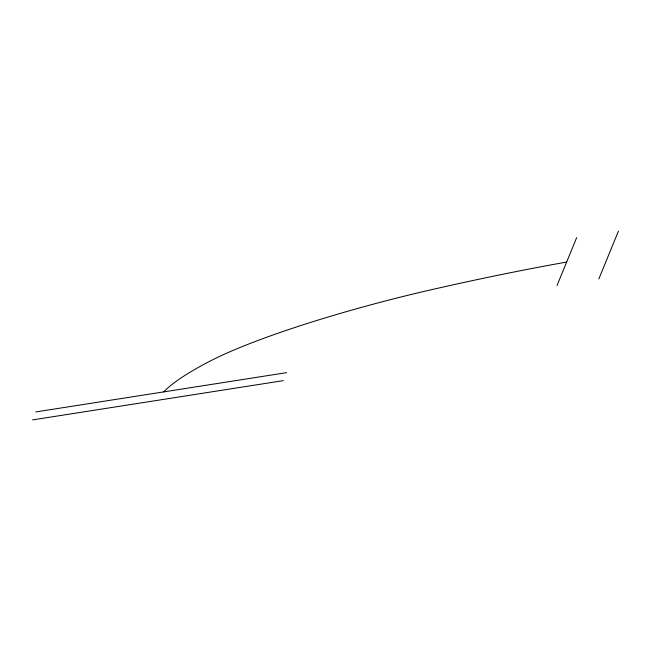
<?xml version="1.0" encoding="UTF-8"?>
<svg xmlns="http://www.w3.org/2000/svg" width="651" height="651" viewBox="0 0 651 651"><rect width="100%" height="100%" fill="white"/><g stroke="black" fill="none" stroke-linecap="round" stroke-linejoin="round"><path stroke-width="0.98" d="M557.036 285.504L576.648 237.639M598.83 278.962L618.45 231.097M35.821 411.928L286.619 372.649M32.55 419.903L283.348 380.632M163.767 391.894A463.431 62.089 -14.4 0 1 209.842 361.215A219.761 29.441 -14.4 0 1 432.5 289.459A463.431 62.089 -14.4 0 1 566.647 262.06"/></g></svg>
